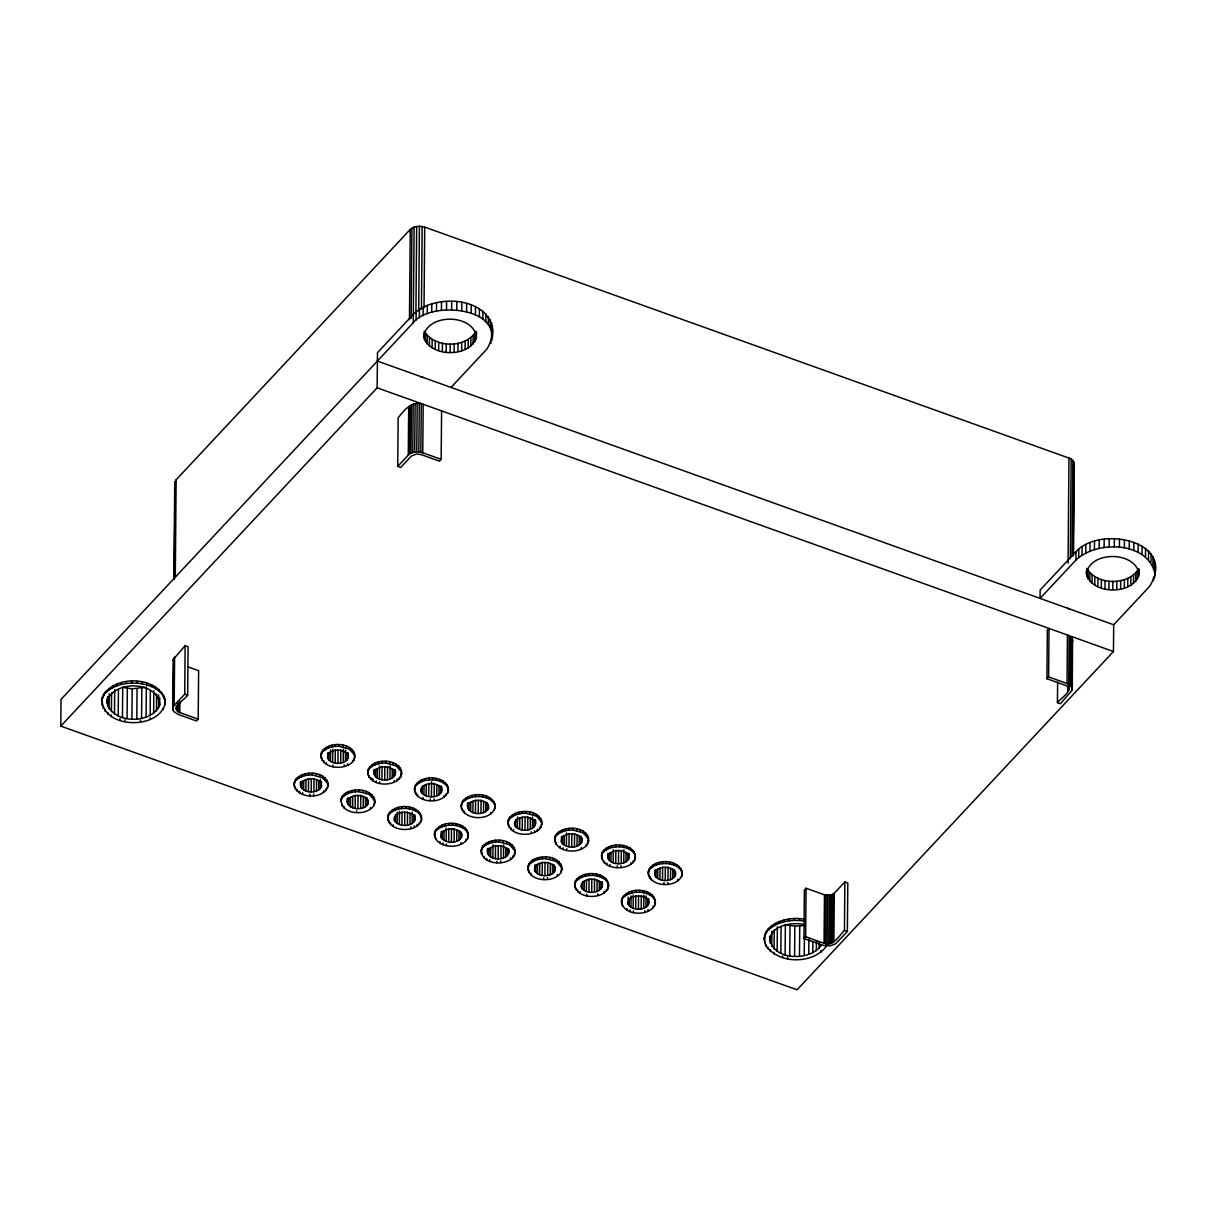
<?xml version="1.0" encoding="UTF-8"?>
<svg xmlns="http://www.w3.org/2000/svg" width="1216" height="1216" viewBox="0 0 1216 1216"><rect width="100%" height="100%" fill="white"/><g stroke="black" fill="none" stroke-linecap="round" stroke-linejoin="round"><path stroke-width="1.5" d="M1155.124 574.438C1148.664 541.302 1097.09 539.904 1075.917 560.059L1040.06 598.394L1040.136 590.034L1075.993 551.699C1100.161 524.689 1178.076 541.409 1149.546 586.431L1113.689 624.766L1113.461 651.518L797.088 989.794L60.8 726.104L61.028 699.352L413.242 322.726C431.802 298.954 511.738 308.925 486.871 349.098L451.03 387.433M101.642 701.966C105.883 673.284 162.625 673.998 165.27 703.258C158.627 731.318 99.165 728.612 102.22 697.087M101.946 705.204L101.658 700.294M103.117 708.366L103.132 706.694M102.205 698.759L103.634 693.971M105.108 711.36L105.123 709.688M103.618 695.643L105.853 691.053M106.947 703.03C110.96 679.364 159.083 680.367 159.676 705.204C150.982 725.633 107.525 723.946 106.978 699.261M107.57 706.025L107.646 696.616M107.874 714.126L107.89 712.454M105.838 692.725L108.817 690.08L108.832 688.408M109.075 708.898L109.197 693.85M111.34 716.589L111.355 714.917M111.401 711.558L111.568 692.755M108.817 690.08L112.48 687.77L112.495 686.098M114.486 713.914L114.699 689.472M112.48 687.77L116.706 685.87L116.721 684.198M118.21 715.89L118.438 689.563M119.974 720.282L119.989 718.61M116.706 685.87L121.387 684.426L121.402 682.754M122.451 717.41L122.71 687.314L132.179 688.818L144.841 687.344M124.898 721.438L124.914 719.766M121.387 684.426L126.388 683.468L126.403 681.796M127.072 718.428L127.33 688.332M126.388 683.468L131.602 683.042L131.617 681.37M131.906 718.899L132.179 688.818M165.27 703.258C164.494 689.548 148.504 684.03 136.846 683.149L136.861 681.477M136.8 718.823L137.058 688.742M140.524 721.757L140.524 720.085M141.573 718.2L141.846 688.104M142.014 683.787L142.029 682.115M146.072 717.045L146.346 686.949M146.938 684.942L146.954 683.27M150.206 719.355L150.222 717.683M150.146 715.388L150.358 690.946M151.498 686.569L151.514 684.897M153.657 713.306L153.839 690.734M155.572 688.651L155.587 686.979M156.469 710.858L156.606 693.926M158.49 708.122L158.612 694.959M159.038 691.098L159.053 689.426M159.676 705.204L159.737 697.68M161.804 693.865L161.819 692.193M163.294 709.582L163.309 707.91M163.795 696.874L163.81 695.202M164.966 700.036L164.981 698.364M198.193 719.173L196.506 720.966L178.098 714.385L173.873 711.603L172.794 709.126L173.28 659.376L185.136 645.696L188.085 646.745L187.659 695.218C185.136 699.291 169.693 708.168 179.786 712.576L198.193 719.173L198.618 670.685L188.586 667.098M173.903 578.938L174.739 483.026L176.138 479.773L410.248 229.444L414.124 227.058L419.414 226.206L424.718 227.103L1071.19 458.873L1074.321 463.509L1073.53 553.782M173.143 710.402L173.28 693.622M174.238 579.135L175.089 481.338M172.794 709.126L173.751 658.13M173.326 706.602L174.177 705.447L174.602 656.959M175.286 577.57L176.138 479.773M176.244 709.384L176.274 705.645M176.67 710.342L176.7 706.618M177.43 711.223L177.49 703.76M178.494 711.983L178.57 702.65M179.786 712.576L179.892 701.389M174.177 705.447L184.726 694.169L185.136 645.696M327.362 788.5L328.077 784.533C326.329 799.763 296.993 799.778 294.378 785.202M294.91 780.566L294.196 784.533L294.91 780.566C302.13 769.257 328.092 770.503 328.062 786.205M295.351 789.123L295.366 787.451M294.895 782.238L296.415 778.422M297.145 791.206L297.16 789.534M296.4 780.094L298.65 778.21L298.665 776.538M299.622 792.984L299.638 791.312M300.519 785.323C302.389 775.823 322.62 776.674 321.389 787.086C316.601 795.279 298.057 792.999 300.55 781.569M300.899 787.026L300.93 783.256M298.65 778.21L301.522 776.705L301.538 775.033M301.963 788.606L302.024 781.082M302.693 794.382L302.708 792.71M303.65 789.959L303.742 780.55M301.522 776.705L304.882 775.61L304.897 773.938M305.854 791.008L305.961 779.714M308.423 791.662L308.53 778.498M304.882 775.61L308.545 775.018L308.56 773.346M309.913 795.781L309.928 794.109M311.159 791.89L311.281 778.726M327.925 782.192L327.91 783.864L322.635 777.738L312.345 774.957L312.36 773.285M313.713 795.705L313.728 794.033M313.91 791.677L314.032 778.514M316.084 775.398L316.099 773.726M316.464 791.038L316.57 779.76M318.653 790.005L318.744 780.611M319.565 776.34L319.58 774.668M320.34 788.667L320.416 779.258M321.009 754.209L320.994 755.881L321.693 751.914C328.958 739.693 358.538 742.642 354.145 759.863C346.894 772.084 317.315 769.135 321.693 751.914M321.146 758.222L321.161 756.55L322.134 760.486M321.389 787.086L321.434 781.447M322.635 777.738L322.65 776.066M321.678 753.586L323.198 749.786M323.608 792.513L323.623 790.841M323.927 762.569L323.942 760.897M325.113 779.532L325.128 777.86M323.182 751.442L325.432 749.573L325.447 747.901M325.858 790.643L325.873 788.971M326.42 764.347L326.435 762.675M326.906 781.599L326.922 779.927M327.682 758.374C326.557 748.402 344.098 747.642 348.156 755.075C349.281 765.046 331.725 765.806 327.682 758.374L327.727 752.734M325.432 749.573L328.305 748.053L328.32 746.381M328.746 759.954L328.806 752.43M330.433 761.322L330.539 750.029M328.305 748.053L331.664 746.974L331.679 745.302M332.637 762.356L332.758 749.193M332.971 766.688L332.986 765.016M335.206 763.025L335.312 749.862M331.664 746.974L335.327 746.381L335.342 744.709M337.957 763.253L338.063 750.09M354.707 753.555L354.692 755.227L349.418 749.102L339.127 746.305L339.142 744.633M340.693 763.04L340.814 749.877M340.966 799.596L340.951 801.268L341.666 797.301C348.916 785.08 378.51 788.029 374.118 805.25C366.867 817.471 337.288 814.507 341.666 797.301M342.106 805.874L342.122 804.202M342.866 746.761L342.882 745.089M343.246 762.402L343.368 749.238M341.65 798.973L343.17 795.158M344.174 766.475L344.189 764.803M343.9 807.956L343.915 806.284M345.435 761.368L345.542 750.09M343.155 796.83L345.405 794.96L345.42 793.288M346.347 747.703L346.362 746.031M347.122 760.015L347.183 752.491M347.518 765.396L347.533 763.724M347.274 802.074C349.144 792.574 369.375 793.425 368.144 803.837C363.356 812.014 344.812 809.75 347.305 798.319M347.654 803.761L347.7 798.122M348.171 758.45L348.217 752.81M345.405 794.96L348.278 793.44L348.293 791.768M348.718 805.342L348.779 797.818M349.418 749.102L349.433 747.43M350.406 806.71L350.497 797.301M351.91 750.88L351.926 749.208M348.278 793.44L351.637 792.361L351.652 790.689M352.64 761.991L352.655 760.319M352.61 807.743L352.716 796.465M353.689 752.962L353.704 751.29M354.145 759.863L354.16 758.191M354.844 757.568L354.859 755.896M355.178 808.412L355.285 795.249M351.637 792.361L355.3 791.768L355.315 790.096M356.668 812.531L356.683 810.859M357.914 808.64L358.036 795.477M374.68 798.942L374.665 800.614L369.39 794.489L359.1 791.692L359.115 790.02M360.666 808.427L360.772 795.264M362.839 792.148L362.854 790.476M363.219 807.789L363.31 796.495M365.408 806.755L365.499 797.346M366.32 793.09L366.335 791.418M367.095 805.402L367.156 797.878M367.749 772.631C369.33 755.562 406.038 758.07 400.9 776.598C393.65 788.88 364.055 785.81 368.448 768.664M367.901 774.972L367.916 773.3M368.144 803.837L368.174 800.067M368.889 777.237L368.904 775.565M369.39 794.489L369.406 792.817M368.433 770.336L369.953 766.521M370.363 809.263L370.378 807.591M370.682 779.304L370.698 777.632L373.19 779.41L373.175 781.082M371.868 796.267L371.883 794.595M369.938 768.193L372.187 766.323L372.202 764.651M60.8 726.104L377.158 387.813L377.462 352.716L413.318 314.366C435.541 291.84 496.721 297.312 492.465 337.106M373.662 798.35L373.677 796.678M395.306 769.743C398.407 783.56 370.91 783.408 374.102 769.667M374.118 805.25L374.832 801.283L374.817 802.94M374.437 775.124L374.482 769.485M372.187 766.323L375.06 764.803L375.075 763.131M375.501 776.705L375.562 769.181M376.23 782.496L376.246 780.824M377.188 778.058L377.279 768.664M375.06 764.803L378.419 763.724L378.434 762.052M379.392 779.106L379.514 765.943M379.726 783.438L379.742 781.766M381.961 779.76L382.067 766.597M378.419 763.724L382.082 763.131L382.098 761.459M384.712 780.003L384.818 766.84M401.462 770.29L401.447 771.962L396.173 765.852L385.882 763.055L385.898 761.383M387.448 779.79L387.57 766.627M387.706 818.018C389.454 801.982 422.104 802.834 421.572 819.69C417.118 834.875 383.694 831.942 388.421 814.051M387.874 820.359L387.722 816.346M388.862 822.624L388.877 820.952M389.622 763.496L389.637 761.824M388.406 815.723L389.926 811.908M390.002 779.137L390.123 765.974M390.655 824.691L390.67 823.019M392.19 778.118L392.282 768.71M389.91 813.58L392.16 811.71L392.175 810.038M393.102 764.454L393.118 762.782M393.133 826.47L393.148 824.798M393.878 776.766L393.938 769.242M394.273 782.131L394.288 780.459M394.41 820.511C393.27 810.525 410.826 809.765 414.869 817.198C416.009 827.184 398.453 827.944 394.41 820.511L394.44 816.742M394.926 775.2L394.972 769.546M441.165 459.359L439.478 461.168L421.07 454.571L416.389 454.024L411.221 456.167L400.672 467.446L397.738 466.397L398.164 417.909C403.803 410.278 412.391 399.973 423.183 404.29L422.758 452.778L441.165 459.359L441.59 410.886M392.16 811.71L395.033 810.19L395.048 808.518M395.474 822.092L395.534 814.568M396.173 765.852L396.188 764.18M397.146 780.611L397.161 778.939M397.161 823.445L397.267 812.166M398.666 767.63L398.681 765.958M395.033 810.19L398.392 809.111L398.407 807.439M399.395 778.742L399.41 777.07M399.365 824.494L399.486 811.33M400.444 769.698L400.459 768.026M400.9 776.598L401.614 772.631L401.599 774.303M401.934 825.147L402.04 811.984M398.392 809.111L402.055 808.518L402.07 806.846M404.67 825.39L404.791 812.227M397.738 466.397L408.272 455.118L408.698 406.63M409.458 319.717L410.248 229.444M421.572 819.69C421.602 811.878 412.346 808.777 405.855 808.442L405.87 806.77M408.272 455.118L409.488 454.085L409.914 405.597M411.145 318.364L411.92 228.091M407.421 825.178L407.527 812.014M409.488 454.085L410.993 453.203L411.418 404.73M413.242 322.726L414.124 227.058M409.594 808.883L409.61 807.211M410.993 453.203L412.756 452.534L413.182 404.062M409.974 824.524L410.066 813.246M410.886 828.598L410.902 826.926M412.756 452.534L414.702 452.094L415.127 403.621M415.918 312.922L416.678 226.419M416.054 320.112L416.13 311.752M412.163 823.49L412.27 812.212M413.075 809.841L413.09 808.169M414.702 452.094L416.754 451.896L417.179 403.408M413.85 822.153L413.911 814.629M414.246 827.518L414.261 825.846M414.656 791.707C412.756 774.151 446.485 773.224 448.37 789.382C446.637 805.402 413.972 804.566 414.504 787.71M418.684 310.84L419.414 226.206M414.899 820.572L414.945 814.933M414.504 789.382L415.203 785.414M419.368 317.71L419.444 309.35M415.644 793.972L415.659 792.3M422.758 452.778L418.836 451.942L419.262 403.469M416.146 811.239L416.161 809.567M415.188 787.071L416.708 783.271M421.435 309.183L422.165 226.434M417.118 825.998L417.134 824.326M417.438 796.054L417.453 794.382M420.858 452.246L421.283 403.758M418.623 813.018L418.638 811.346M416.693 784.943L418.942 783.058L418.958 781.386M423.122 315.582L423.198 307.238M419.368 824.129L419.383 822.457M476.55 332.211C477.447 358.978 425.053 359.374 423.654 333.701M424.019 307.967L424.718 227.103M424.232 339.462L424.308 331.102C434.34 348.354 465.956 348.627 476.003 331.269L475.927 339.629M420.417 815.085L420.432 813.413M420.873 821.986L420.888 820.314M421.192 791.874C420.067 781.888 437.608 781.128 441.666 788.561C442.791 798.547 425.235 799.292 421.192 791.874L421.222 788.105M425.418 341.802L425.478 333.442M421.42 817.35L421.42 815.678M418.942 783.058L421.815 781.554L421.83 779.882M422.256 793.455L422.317 785.931M422.986 799.231L423.001 797.559M427.135 344.006L427.211 335.646M427.272 313.758L427.333 305.398M423.943 794.808L424.034 785.399M421.815 781.554L425.174 780.459L425.19 778.787M429.385 346.028L429.461 337.668M426.147 795.857L426.254 784.563M431.741 312.254L431.817 303.894M432.09 347.822L432.166 339.462M428.716 796.51L428.822 783.347M425.174 780.459L428.838 779.866L428.853 778.194M430.221 800.63L430.221 798.958M435.191 349.357L435.267 340.997M431.467 796.738L431.589 781.706M436.498 311.083L436.559 302.738M448.354 791.054C448.385 783.241 439.128 780.14 432.638 779.79L432.653 778.118M434.006 800.554L434.021 798.882M434.203 796.526L434.325 783.362M434.462 834.769C436.21 818.733 468.859 819.584 468.327 836.441C463.874 851.626 430.449 848.677 435.176 830.786M438.642 350.588L438.718 342.228M434.629 837.094L434.477 833.097M435.617 839.359L435.632 837.687M436.377 780.246L436.392 778.574M436.757 795.887L436.863 784.609M435.161 832.458L436.681 828.658M441.438 310.293L441.514 301.933M442.335 351.485L442.411 343.125M438.946 794.854L439.037 785.46M436.666 830.33L438.915 828.446L438.93 826.774M439.858 781.189L439.873 779.517M439.888 843.22L439.903 841.548M440.633 793.516L440.694 785.992M441.165 837.262C440.025 827.275 457.581 826.515 461.624 833.948C462.764 843.919 445.208 844.679 441.165 837.262L441.21 831.607M441.682 791.935L441.727 786.296M438.915 828.446L441.788 826.941L441.803 825.269M446.5 309.867L446.576 301.507M446.196 352.047L446.272 343.687M442.229 838.827L442.29 831.318M442.928 782.587L442.943 780.915M442.958 844.618L442.974 842.946M443.901 797.362L443.916 795.69M443.916 840.195L444.007 830.786M445.421 784.381L445.436 782.709M441.788 826.941L445.147 825.846L445.162 824.174M446.15 795.492L446.166 793.82M450.148 352.245L450.224 343.885M446.12 841.244L446.242 828.066M446.439 845.561L446.454 843.889M447.199 786.448L447.214 784.776M451.622 309.822L451.698 301.462M447.655 793.349L448.37 789.382M448.202 788.713L448.218 787.041M448.689 841.898L448.795 828.734M445.147 825.846L448.81 825.254L448.826 823.582M454.1 352.078L454.176 343.718M451.425 842.126L451.546 828.962M456.73 310.156L456.806 301.796M468.327 836.441C468.358 828.628 459.101 825.527 452.61 825.178L452.626 823.506M457.961 351.546L458.037 343.186M454.176 841.913L454.282 828.75M456.35 825.634L456.35 823.962M456.73 841.274L456.821 829.996M461.73 310.855L461.806 302.51M461.654 350.664L461.715 342.304M458.918 840.241L458.994 830.832M459.83 826.576L459.846 824.904M460.606 838.888L460.666 831.379M465.074 349.448L465.15 341.088M461.001 844.269L461.016 842.597M461.411 808.458C459.511 790.902 493.24 789.974 495.125 806.117C493.392 822.153 460.727 821.302 461.259 804.445M461.654 837.322L461.685 833.568M461.244 806.117L461.958 802.15M462.399 810.722L462.414 809.05M466.564 311.934L466.64 303.574M462.901 827.974L462.916 826.302M461.943 803.822L463.463 800.006M468.16 347.943L468.236 339.583M464.193 812.79L464.208 811.133M465.378 829.753L465.394 828.081M463.448 801.678L465.698 799.809L465.713 798.137M466.123 840.879L466.138 839.207M470.85 346.165L470.926 337.805M471.154 313.363L471.23 305.003M467.172 831.835L467.187 830.163M467.567 806.922C469.437 797.422 489.668 798.274 488.437 808.686C483.649 816.863 465.105 814.598 467.613 803.168M467.628 838.736L468.342 834.769M467.947 808.61L467.993 802.97M468.16 834.1L468.175 832.428M465.698 799.809L468.57 798.289L468.586 796.617M469.011 810.19L469.072 802.666M473.07 344.158L473.146 335.798M470.698 811.543L470.79 802.15M474.772 341.954L474.848 333.61M475.441 315.111L475.517 306.751M468.57 798.289L471.93 797.21L471.945 795.538M472.902 812.592L473.009 801.314M479.347 317.178L479.423 308.818M475.471 813.261L475.578 800.098M471.93 797.21L475.593 796.617L475.608 794.945M478.222 813.489L478.329 800.326M482.843 319.504L482.904 311.144M495.11 807.789C495.14 799.991 485.883 796.875 479.393 796.541L479.408 794.869M480.958 813.276L481.08 800.113M481.232 849.832L481.217 851.504L481.931 847.537C489.182 835.316 518.761 838.265 514.383 855.471C507.133 867.707 477.538 864.743 481.931 847.537M485.853 322.073L485.914 313.713M481.369 853.845L481.384 852.173L482.387 854.438M483.132 796.997L483.147 795.325M483.512 812.638L483.618 801.344M481.916 849.209L483.436 845.394M488.33 324.839L488.406 316.479M484.166 858.177L484.181 856.505M485.701 811.604L485.792 802.195M483.421 847.066L485.67 845.196L485.686 843.524M490.261 327.773L490.337 319.413M486.613 797.939L486.628 796.267M490.854 343.322L490.884 339.978M486.643 859.97L486.658 858.298M487.388 810.251L487.449 802.727M491.598 330.828L491.674 322.468M508.79 848.616C511.875 862.433 484.394 862.281 487.57 848.54M491.963 340.252L492.541 328.746M492.343 333.959L492.419 325.599M487.92 853.997L487.95 850.242M488.437 808.686L488.467 804.916M485.67 845.196L488.543 843.676L488.558 842.004M488.984 855.578L489.045 848.054M489.683 799.338L489.698 797.666M489.714 861.369L489.729 859.697M490.656 814.112L490.671 812.44M490.671 856.93L490.762 847.537M488.543 843.676L491.902 842.597L491.918 840.925M492.176 801.116L492.191 799.444M492.875 857.979L492.997 844.816M493.954 803.198L493.97 801.526M494.41 810.099L495.125 806.117M494.958 805.463L494.973 803.791M495.444 858.648L495.55 845.485M491.902 842.597L495.566 842.004L495.581 840.332M496.934 862.767L496.949 861.095M498.18 858.876L498.302 845.713M514.93 849.178L514.915 850.85L509.656 844.725L499.366 841.928L499.381 840.256M500.734 862.691L500.749 861.019M500.931 858.663L501.038 845.5M503.09 842.369L503.105 840.697M503.485 858.025L503.591 844.846M505.674 856.991L505.75 847.582M506.586 843.326L506.601 841.654M507.346 855.638L507.422 848.114M508.014 821.195L507.999 822.867L508.714 818.9C515.979 806.664 545.558 809.628 541.166 826.834C533.915 839.07 504.336 836.106 508.714 818.9M508.166 825.208L508.182 823.536M508.41 854.073L508.44 850.303M509.154 827.473L509.17 825.801M509.656 844.725L509.671 843.053M508.698 820.572L510.218 816.757M510.629 859.499L510.644 857.827M510.948 829.54L510.963 827.868M512.134 846.503L512.149 844.831M510.203 818.429L512.453 816.559L512.468 814.887M512.878 857.614L512.894 855.942M513.426 831.318L513.441 829.646M513.927 848.586L513.942 846.914M514.383 855.471L514.398 853.799M535.572 819.979C537.958 831.47 519.49 833.522 514.702 825.36L514.733 821.59M512.453 816.559L515.326 815.039L515.341 813.367M515.082 853.176L515.098 851.504M515.766 826.941L515.827 819.417M517.454 828.294L517.56 817.015M515.326 815.039L518.685 813.96L518.7 812.288M519.658 829.342L519.764 818.064M522.226 829.996L522.333 816.833M518.685 813.96L522.348 813.367L522.363 811.695M524.962 830.239L525.084 817.076M541.728 820.526L541.713 822.198L536.438 816.088L526.148 813.291L526.163 811.619M527.714 830.026L527.835 816.863M527.987 866.582L527.972 868.254L528.686 864.287C535.937 852.051 565.516 855.015 561.138 872.222C553.888 884.458 524.294 881.494 528.686 864.287M528.124 870.595L528.139 868.923M529.127 872.86L529.142 871.188M529.887 813.732L529.902 812.06M530.267 829.373L530.374 818.094C524.871 815.86 513.182 817.441 514.702 825.36M528.671 865.959L530.191 862.144M530.921 874.927L530.921 873.255M531.194 833.446L531.21 831.774M532.456 828.339L532.562 817.061M530.176 863.816L532.426 861.946L532.441 860.274M533.368 814.674L533.383 813.018M534.143 827.002L534.204 819.478M534.538 832.367L534.554 830.695M534.66 870.747C533.535 860.761 551.091 860.001 555.134 867.434C556.274 877.42 538.718 878.18 534.66 870.747L534.721 865.108M535.192 825.421L535.238 819.782M532.426 861.946L535.298 860.426L535.314 858.754M535.739 872.328L535.8 864.804M536.438 816.088L536.454 814.416M537.411 830.847L537.426 829.175M537.426 873.681L537.518 864.272M535.298 860.426L538.658 859.347L538.658 857.675M538.931 817.866L538.946 816.194M539.661 828.978L539.676 827.306M539.63 874.73L539.737 863.436M540.71 819.934L540.725 818.262M541.166 826.834L541.181 825.162M541.865 824.539L541.88 822.867M542.199 875.383L542.306 862.22M538.658 859.347L542.321 858.754L542.336 857.082M543.689 879.502L543.704 877.83M544.935 875.626L545.057 862.448M561.686 865.914L561.67 867.586L556.411 861.46L546.121 858.678L546.136 857.006M547.489 879.426L547.504 877.754M547.686 875.414L547.793 862.235M549.845 859.119L549.86 857.447M550.24 874.76L550.331 863.482M552.429 873.726L552.505 864.333M553.341 860.062L553.356 858.39M554.101 872.389L554.177 864.865M554.77 837.946L554.754 839.602L555.469 835.635C562.734 823.414 592.314 826.363 587.921 843.585C580.67 855.806 551.091 852.857 555.469 835.635M554.922 841.943L554.937 840.271M555.165 870.808L555.195 867.054M555.91 844.208L555.925 842.536M556.411 861.46L556.426 859.803M555.454 837.307L556.974 833.507M557.384 876.234L557.399 874.562M558.889 863.254L558.904 861.582M556.958 835.179L559.208 833.294L559.223 831.622M560.181 848.069L560.196 846.397M560.682 865.321L560.698 863.649M561.138 872.222L561.853 868.254L561.838 869.926M561.458 842.11C560.318 832.124 577.874 831.364 581.932 838.797C583.057 848.768 565.501 849.528 561.458 842.11L561.503 836.456M559.208 833.294L562.081 831.774L562.096 830.118M562.522 843.676L562.582 836.152M563.251 849.467L563.266 847.795M564.209 845.044L564.3 835.635M562.081 831.774L565.44 830.695L565.455 829.023M566.413 846.093L566.534 832.914M566.747 850.41L566.762 848.738M568.982 846.746L569.088 833.583M565.44 830.695L569.103 830.102L569.118 828.43M571.718 846.974L571.839 833.811M588.483 837.277L588.468 838.949L583.194 832.823L572.903 830.026L572.918 828.354M574.469 846.762L574.59 833.598M574.742 883.318L574.727 884.99L575.442 881.022C582.616 868.726 612.408 871.872 607.894 888.972C600.628 901.193 571.049 898.244 575.442 881.022M574.879 887.33L574.894 885.658L575.882 889.595M576.642 830.482L576.658 828.81M577.022 846.123L577.129 834.845M575.426 882.694L576.946 878.894M577.661 891.678L577.676 890.006M579.211 845.09L579.302 835.681M576.931 880.566L579.181 878.682L579.196 877.01M580.123 831.425L580.138 829.753M580.154 893.456L580.169 891.784M580.898 843.737L580.959 836.228M581.294 849.118L581.309 847.446M602.3 882.102C604.686 893.608 586.218 895.66 581.415 887.482L581.461 883.728M581.947 842.171L581.978 838.417M579.181 878.682L582.054 877.162L582.069 875.49M582.494 889.063L582.555 881.539M583.194 832.823L583.209 831.151M584.182 890.431L584.273 881.022M582.054 877.162L585.413 876.082L585.413 874.41M585.686 834.602L585.686 832.93M586.416 845.728L586.431 844.056M586.386 891.465L586.477 880.186M586.705 895.797L586.72 894.125M587.465 836.684L587.48 835.012M588.62 841.29L588.635 839.618L587.936 841.913M588.954 892.134L589.061 878.97M585.413 876.082L589.076 875.49L589.091 873.818M591.69 892.362L591.812 879.198M608.593 886.677C608.623 878.864 599.366 875.763 592.876 875.414L592.891 873.742M594.442 892.149L594.548 878.986M596.6 875.87L596.615 874.198M596.995 891.51L597.086 880.217M597.907 895.584L597.922 893.912M599.184 890.477L599.26 881.068M600.096 876.812L600.111 875.14M600.856 889.124L600.932 881.6M601.525 854.681L601.51 856.353L602.224 852.386C609.398 840.089 639.19 843.22 634.676 860.32C627.426 872.556 597.846 869.592 602.224 852.386M601.677 858.694L601.692 857.022L602.68 859.286M601.92 887.558L601.966 881.919M603.166 878.21L603.182 876.538M602.209 854.058L603.729 850.242M604.139 892.985L604.154 891.313M604.458 863.026L604.474 861.354M605.644 879.989L605.659 878.317M603.714 851.914L605.963 850.045L605.978 848.373M606.389 891.1L606.404 889.443M606.936 864.819L606.951 863.147M607.438 882.071L607.453 880.399M629.082 853.465C632.168 867.282 604.686 867.13 607.863 853.389M607.894 888.972L608.608 885.005M608.213 858.846L608.243 855.091M608.426 884.336L608.441 882.664M605.963 850.045L608.836 848.525L608.851 846.853M609.277 860.426L609.338 852.902M610.006 866.218L610.022 864.546M610.964 861.779L611.055 852.386M608.836 848.525L612.195 847.446L612.21 845.774M613.168 862.828L613.29 849.665M615.737 863.497L615.843 850.334M612.195 847.446L615.858 846.853L615.874 845.181M617.226 867.601L617.242 865.929M618.473 863.725L618.594 850.562M635.375 858.025C635.406 850.227 626.149 847.111 619.658 846.777L619.674 845.105M621.026 867.54L621.042 865.868M621.224 863.512L621.346 850.349M621.482 901.74C623.215 885.719 655.88 886.555 655.348 903.412C650.894 918.612 617.454 915.663 622.197 897.773M621.634 904.081L621.498 900.068M622.638 906.346L621.65 902.409M623.398 847.218L623.413 845.546M623.778 862.858L623.899 849.695M622.182 899.445L623.702 895.63M625.966 861.84L626.058 852.431M623.686 897.302L625.936 895.432L625.951 893.76M626.878 848.175L626.894 846.503M626.909 910.206L626.924 908.534M627.654 860.487L627.714 852.963M628.17 904.233C627.046 894.246 644.602 893.486 648.645 900.919C649.785 910.906 632.229 911.666 628.17 904.233L628.186 897.089M628.702 858.922L628.733 855.152M625.936 895.432L628.809 893.912L628.824 892.24M629.25 905.814L629.31 898.29M629.949 849.574L629.964 847.902M629.979 911.605L629.994 909.933M630.922 864.348L630.937 862.676M630.937 907.166L631.043 895.888M628.809 893.912L632.153 892.833L632.168 891.161M632.426 851.352L632.442 849.68M633.171 862.463L633.186 860.791M633.141 908.215L633.262 895.052M633.46 912.547L633.475 910.875M634.22 853.434L634.235 851.762M634.676 860.32L635.39 856.353M635.223 855.684L635.238 854.012M635.71 908.884L635.816 895.706M632.153 892.833L635.831 892.24L635.846 890.568M638.446 909.112L638.567 895.949M655.348 903.412C655.378 895.599 646.122 892.498 639.631 892.164L639.646 890.492M641.197 908.899L641.303 895.736M643.355 892.605L643.37 890.933M643.75 908.246L643.857 895.082M644.662 912.319L644.678 910.647M645.939 907.227L646.03 895.934M646.851 893.562L646.866 891.89M647.611 905.874L647.687 898.35M648.265 873.103C650.013 857.067 682.662 857.918 682.13 874.775C677.677 889.96 644.252 887.026 648.979 869.136M648.022 911.24L648.037 909.568M648.432 875.444L648.28 871.431M648.675 904.309L648.721 898.654M649.42 877.709L649.435 876.037L651.214 879.776M649.922 894.961L649.937 893.289M648.964 870.808L650.484 866.993M652.399 896.739L652.414 895.067M650.469 868.665L652.718 866.795L652.734 865.123M653.144 907.85L653.159 906.178M654.193 898.806L654.208 897.134M654.649 905.707L655.363 901.74M654.968 875.596C653.828 865.61 671.384 864.85 675.427 872.282C676.567 882.269 659.011 883.029 654.968 875.596L655.014 869.957M655.181 901.071L655.196 899.399M652.718 866.795L655.591 865.275L655.606 863.603M656.032 877.177L656.093 869.653M657.719 878.53L657.81 869.121M655.591 865.275L658.95 864.196L658.966 862.524M659.923 879.578L660.03 868.285M662.492 880.232L662.598 867.069M658.95 864.196L662.614 863.603L662.629 861.931M663.982 884.351L663.997 882.679M665.228 880.46L665.35 867.297M682.13 874.775C682.161 866.962 672.904 863.862 666.414 863.527L666.429 861.855M667.782 884.275L667.797 882.603M667.979 880.247L668.086 867.084M670.153 863.968L670.168 862.296M670.533 879.609L670.624 868.33M672.722 878.575L672.813 869.182M673.634 864.91L673.649 863.238M674.409 877.238L674.47 869.714M675.458 875.657L675.488 871.902M676.704 866.309L676.719 864.637M677.677 881.083L677.692 879.411M679.182 868.102L679.197 866.43M680.975 870.17L680.99 868.498M681.431 877.07L682.146 873.103M681.978 872.434L681.994 870.762M825.968 945.242L825.953 946.914C811.893 964.425 778.939 964.121 765.776 945.683C757.918 924.266 788.591 915.207 804.688 919.448M764.621 942.522L764.317 937.627M764.302 939.299L764.879 934.405M765.776 945.683L765.791 944.011M764.864 936.077L766.293 931.304M767.782 948.693L767.798 947.021M766.278 932.976L768.527 928.386M821.165 945.455C809.491 962.206 770.29 960.458 769.652 936.594M770.23 943.342L770.306 935.818M770.549 951.459L770.564 949.787M768.512 930.058L771.491 927.398L771.506 925.726M771.734 946.23L771.871 931.182M774.014 953.906L774.03 952.234M774.06 948.89L774.227 930.073M771.491 927.398L775.139 925.102L775.154 923.43M777.146 951.246L777.358 926.79M775.139 925.102L779.365 923.202L779.38 921.53M780.87 953.222L781.098 926.881M782.633 957.615L782.648 955.943M779.365 923.202L784.046 921.743L784.062 920.071M785.11 954.742L785.384 924.646L794.838 926.136L804.506 925.437M787.558 958.77L787.573 957.098M784.046 921.743L789.062 920.801L789.078 919.129M789.731 955.761L790.005 925.665M789.062 920.801L794.261 920.375L794.276 918.703M794.58 956.232L794.838 926.136M804.673 921.12L799.52 920.482L799.535 918.81M799.459 956.156L799.733 926.06M803.958 938.524L804.384 890.036L806.071 888.242L824.478 894.824L830.71 895.143L834.313 893.243L844.862 881.965L847.81 883.014L847.385 931.502L835.635 943.814L830.406 945.79L824.266 945.653L803.958 938.524L805.646 936.715L806.071 888.242M804.247 955.533L804.384 938.6M808.746 954.362L808.868 939.33M812.82 952.721L812.911 941.427M816.316 950.638L816.392 941.23M819.128 948.176L819.174 942.537M820.754 952.478L820.77 950.806M844.862 881.965L844.436 930.438C838.994 935.697 833.431 946.854 824.053 943.312L824.478 894.824M825.527 943.707L825.953 895.234M827.123 943.905L827.549 895.417M828.734 943.874L829.16 895.386M830.285 943.616L830.71 895.143M831.714 943.16L832.139 894.687M832.945 942.506L833.355 894.034M833.887 941.716L834.313 893.243M1046.915 678.726L1047.341 630.238L1049.028 628.444L1048.602 676.917L1046.915 678.726L1065.322 685.307C1075.43 689.715 1059.987 698.607 1057.449 702.666L1060.398 703.714L1072.269 690.034L1072.406 639.008L1067.435 635.026L1067.01 683.514L1071.98 687.496M1057.449 702.666L1057.631 682.161M1068.058 563.145L1068.986 457.839M1067.998 691.387L1068.043 685.794M1068.636 690.475L1068.666 686.751M1068.712 684.258L1069.138 635.786M1068.94 689.502L1068.97 685.778M1070.308 558.554L1071.19 458.873M1070.141 685.201L1070.551 636.728M1072.041 556.153L1072.877 460.241M1071.235 686.295L1071.661 637.807M1073.12 555.849L1073.941 461.822M1072.269 690.034L1072.406 639.008M1075.917 560.059L1075.993 551.699M1078.729 557.43L1078.79 549.07M1082.027 555.043L1082.103 546.683M1085.782 552.915L1085.858 544.555M1139.225 569.529C1140.106 596.311 1087.727 596.706 1086.314 571.034M1086.891 576.794L1086.967 568.434C1096.999 585.671 1128.615 585.945 1138.678 568.602L1138.602 576.962M1088.077 579.12L1088.153 570.76M1089.931 551.091L1090.007 542.731M1089.81 581.324L1089.886 572.964M1092.044 583.346L1092.12 574.986M1094.415 549.571L1094.491 541.226M1094.75 585.154L1094.826 576.794M1097.866 586.674L1097.942 578.33M1099.158 548.416L1099.234 540.056M1101.301 587.906L1101.377 579.561M1104.098 547.61L1104.174 539.266M1104.994 588.818L1105.07 580.458M1109.174 547.185L1109.25 538.84M1108.87 589.365L1108.931 581.02M1112.822 589.562L1112.883 581.202M1114.297 547.139L1114.373 538.779M1116.774 589.395L1116.835 581.035M1119.389 547.474L1119.465 539.114M1120.635 588.863L1120.696 580.503M1124.39 548.188L1124.466 539.828M1124.314 587.997L1124.39 579.637M1127.734 586.781L1127.81 578.421M1129.223 549.267L1129.299 540.907M1130.834 585.276L1130.895 576.916M1133.51 583.482L1133.586 575.138M1133.814 550.696L1133.89 542.336M1135.744 581.476L1135.805 573.116M1137.446 579.287L1137.522 570.927M1138.1 552.444L1138.176 544.084M1142.022 554.496L1142.082 546.136M1145.502 556.837L1145.578 548.477M1148.512 559.406L1148.588 551.046M1151.005 562.172L1151.066 553.812M1152.92 565.106L1152.996 556.746M1153.513 580.64L1153.543 577.296M1154.273 568.161L1154.349 559.801M1154.622 577.57L1155.2 566.078M1155.002 571.277L1155.078 562.917M173.219 660.653L173.28 659.376M1072.74 640.27L1072.223 642.808M769.622 940.363C771.126 925.482 790.37 922.275 802.499 924.13M164.722 704.809L165.285 701.586M374.057 773.437C376.23 764.514 393.102 764.651 395.276 773.498M487.54 852.31C489.698 843.402 506.586 843.524 508.759 852.386M607.833 857.158C609.991 848.236 626.878 848.373 629.052 857.234M1074.321 463.509L1072.907 466.762M335.327 746.381L339.127 746.305M382.082 763.131L385.882 763.055M308.545 775.018L312.345 774.957M428.838 779.866L432.638 779.79M355.3 791.768L359.1 791.692M475.593 796.617L479.393 796.541M402.055 808.518L405.855 808.442M522.348 813.367L526.148 813.291M448.81 825.254L452.61 825.178M569.103 830.102L572.903 830.026M495.566 842.004L499.366 841.928M615.858 846.853L619.658 846.777M542.321 858.754L546.121 858.678M662.614 863.603L666.414 863.527M589.076 875.49L592.876 875.414M635.831 892.24L639.631 892.164M131.602 683.042L136.846 683.149M794.261 920.375L799.52 920.482M416.754 451.896L418.836 451.942M420.858 376.884L423.411 377.553M377.401 361.061L1113.689 624.766M377.158 387.813L1113.461 651.518M1048.602 676.917L1067.01 683.514M184.726 694.169L187.659 695.218M844.436 930.438L847.385 931.502M805.646 936.715L824.053 943.312M1067.663 608.289L1069.867 609.322M530.206 818.064L534.098 820.466L535.542 823.734M602.27 885.871C600.4 876.402 580.123 877.01 581.415 887.482M174.739 483.026L175.104 484.728M294.211 782.861L294.363 786.874M1139.179 574.545C1136.23 550.696 1089.171 550.377 1086.298 574.378M476.52 337.227C473.571 313.363 426.497 313.044 423.624 337.045"/></g></svg>
